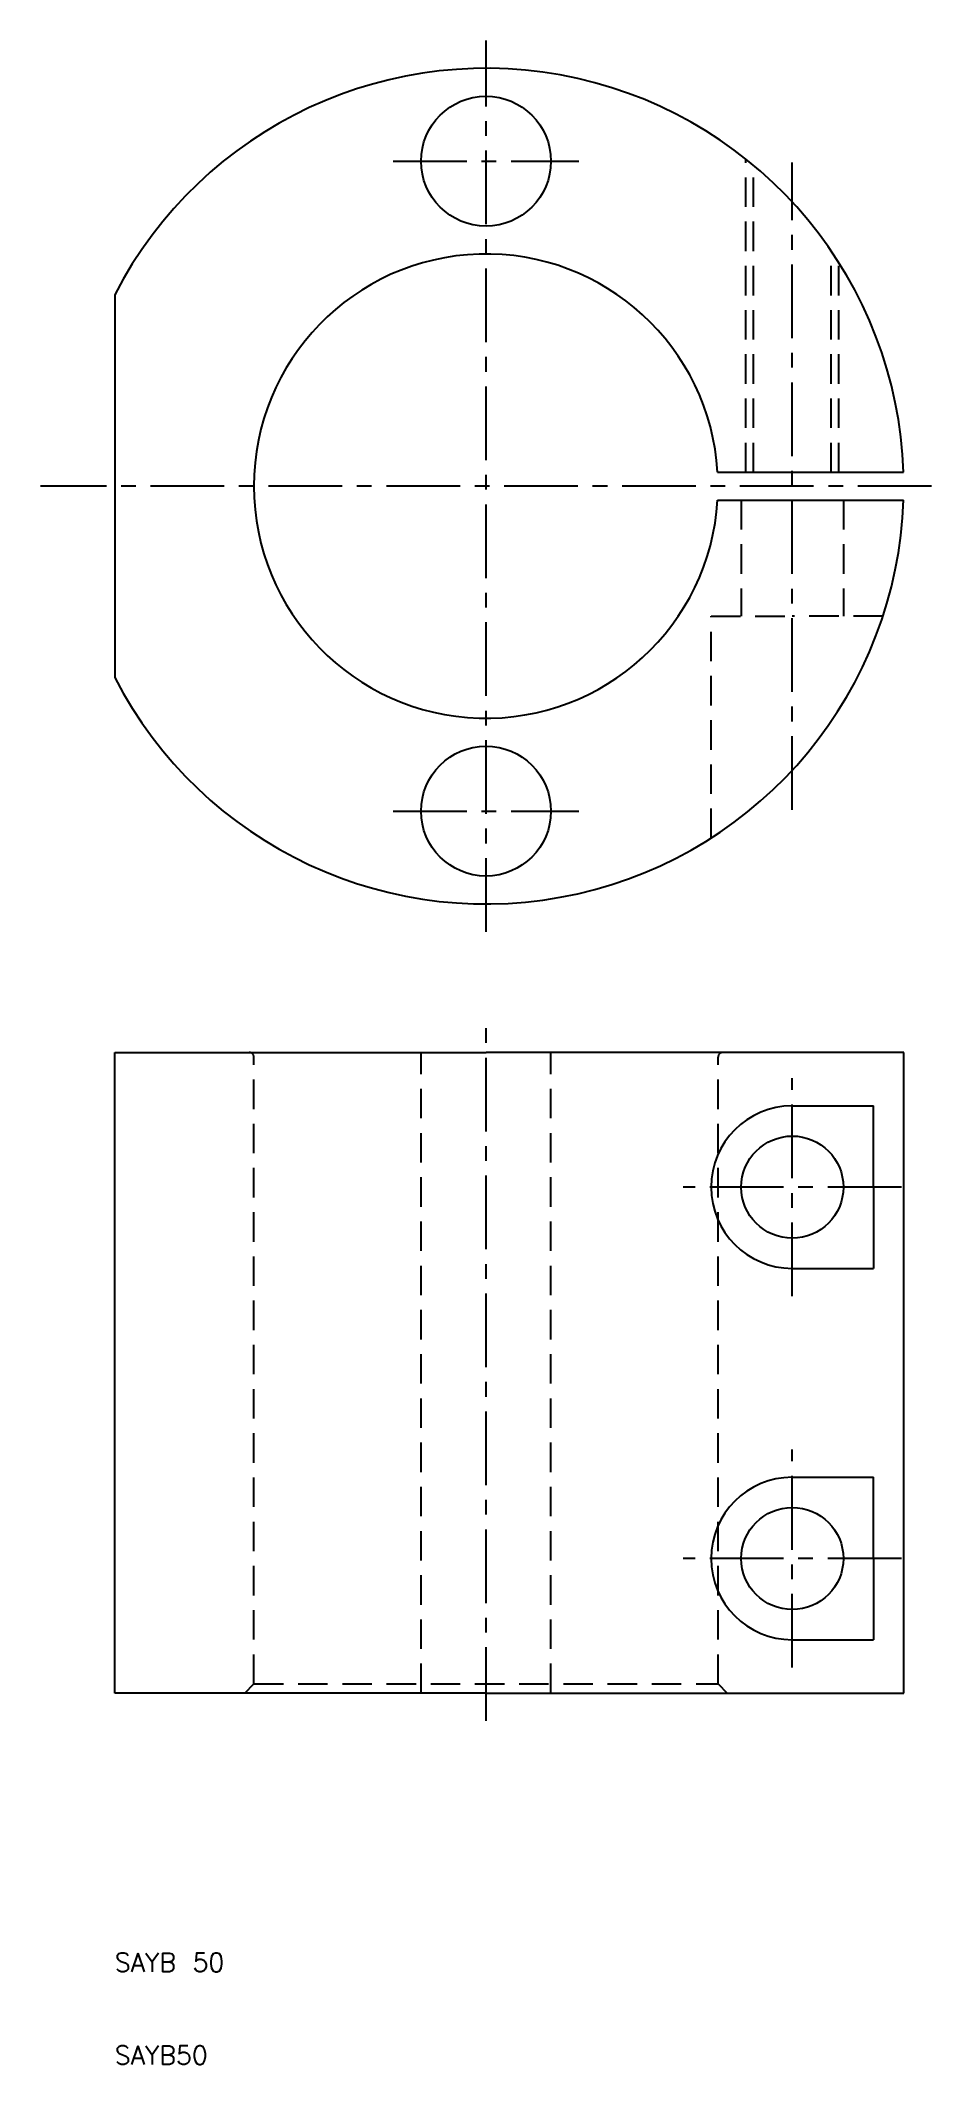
# Model space of a CAD drawing. Extents: x 2 to 98, y 10 to 228.
import ezdxf

# ---------------------------------------------------------------- set-up
doc = ezdxf.new("R2010")
doc.units = 0
doc.header["$LTSCALE"] = 0.25
doc.linetypes.add('CENTER', pattern=[50.8, 31.75, -6.35, 6.35, -6.35])
doc.linetypes.add('DASHED', pattern=[19.05, 12.7, -6.35])
doc.layers.get('0').update_dxf_attribs({"linetype": 'CONTINUOUS'})
doc.layers.add('CENTER', color=1, linetype='CENTER')
doc.styles.get("Standard").update_dxf_attribs({"font": 'txt.shx', "bigfont": 'extfont.shx'})

msp = doc.modelspace()

# ---------------------------------------------------------------- linework, layer by layer
at = {"color": 3, "linetype": 'DASHED'}
for p, q in [((78, 181.5), (78, 215.23)), ((78.81, 181.5), (78.81, 214.57)), ((87.19, 181.5), (87.19, 205.34)), ((88, 181.5), (88, 204.1)), ((77.5, 178.5), (77.5, 166)), ((88.5, 178.5), (88.5, 166)), ((74.25, 142.09), (74.25, 166)), ((74.25, 166), (83, 166)), ((92.77, 166), (83, 166)), ((25, 51), (25, 118.5)), ((43, 50), (43, 119)), ((57, 50), (57, 119)), ((75, 51), (75, 118.5)), ((24, 50), (25, 51)), ((25, 51), (75, 51)), ((75, 51), (76, 50))]:
    msp.add_line(p, q, dxfattribs=at)
for p, q in [((10, 200.62), (10, 159.38)), ((74.95, 181.5), (94.97, 181.5)), ((74.95, 178.5), (94.97, 178.5)), ((10, 50), (10, 119)), ((10, 119), (50, 119)), ((95, 119), (50, 119)), ((95, 50), (95, 119)), ((83, 113.25), (91.75, 113.25)), ((91.75, 104.5), (91.75, 113.25)), ((91.75, 104.5), (91.75, 95.75)), ((83, 95.75), (91.75, 95.75)), ((83, 73.25), (91.75, 73.25)), ((91.75, 64.5), (91.75, 73.25)), ((91.75, 64.5), (91.75, 55.75)), ((83, 55.75), (91.75, 55.75)), ((50, 50), (10, 50)), ((50, 50), (95, 50))]:
    msp.add_line(p, q)
for centre, radius in [((50, 215), 7), ((50, 145), 7), ((83, 104.5), 5.5), ((83, 64.5), 5.5)]:
    msp.add_circle(centre, radius)
for centre, radius, start, end in [((50, 180), 45, 1.9102, 152.734), ((50, 180), 25, 3.4398, 356.5602), ((50, 180), 45, 207.266, 358.0898), ((83, 104.5), 8.75, 90, 270), ((83, 64.5), 8.75, 90, 270)]:
    msp.add_arc(centre, radius, start, end)
for centre, start, end in [((24.5, 118.5), 0, 90), ((75.5, 118.5), 90, 180)]:
    msp.add_arc(centre, 0.5, start, end, dxfattribs=at)
at = {"layer": 'CENTER', "color": 1, "linetype": 'CENTER'}
for p, q in [((50, 132), (50, 228)), ((40, 215), (60, 215)), ((83, 145.14), (83, 214.86)), ((98, 180), (2, 180)), ((40, 145), (60, 145)), ((50, 47), (50, 122)), ((83, 92.75), (83, 116.25)), ((94.75, 104.5), (71.25, 104.5)), ((83, 52.75), (83, 76.25)), ((94.75, 64.5), (71.25, 64.5))]:
    msp.add_line(p, q, dxfattribs=at)

# ---------------------------------------------------------------- texts
for s, p in [('SAYB 50', (10, 20)), ('SAYB50', (10, 10))]:
    msp.add_text(s, height=2).set_placement(p)

doc.saveas('drawing.dxf')
